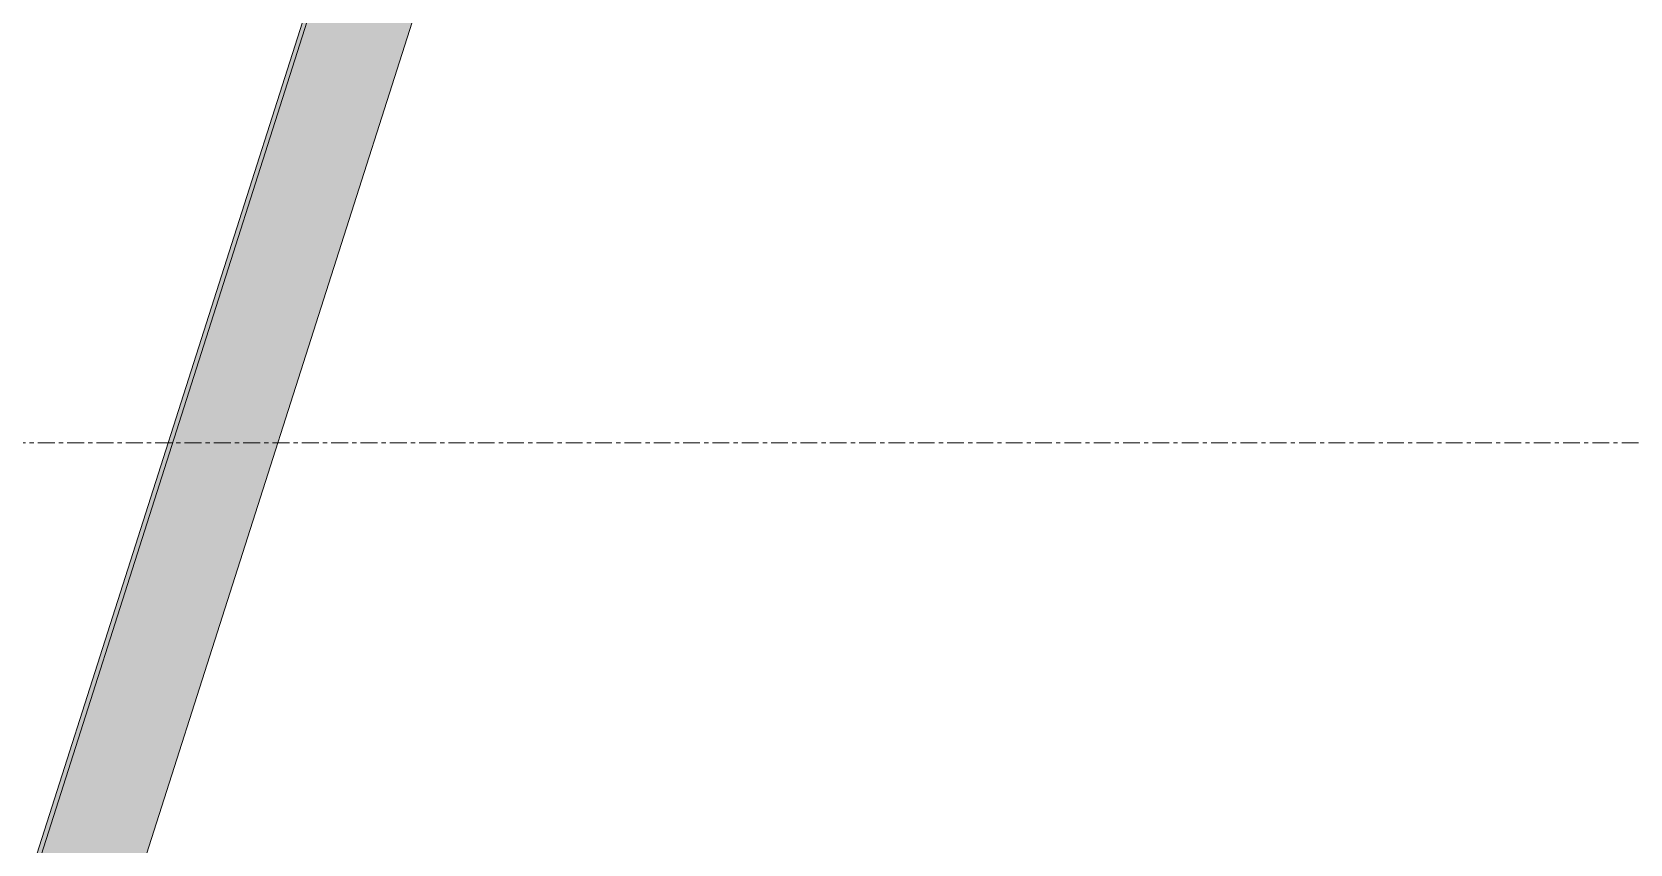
# Model space of a CAD drawing. Header units: inches. Extents: x -55396 to -733, y -290 to 853.
# Drawn here: x -13484.98 to -13437.31, y 246.02 to 270.26 of the extents above; entities that cross this region are included whole.
import ezdxf

# ---------------------------------------------------------------- set-up
doc = ezdxf.new("R2010")
doc.units = ezdxf.units.IN
doc.header["$MEASUREMENT"] = 0
doc.linetypes.add('Grid Line 1_2_', pattern=[0.875, 0.5, -0.125, 0.125, -0.125])
doc.layers.add('A-FLOR-LEVL', color=51, linetype='Continuous', lineweight=9)
doc.layers.add('Q-SPCQ', color=91, linetype='Continuous', lineweight=9)

# ---------------------------------------------------------------- blocks, each defined once
blk = doc.blocks.new('Basketball_Backstop-Performance_Sports_Systems-3103-Ceiling_Hung - 27_-0_ to 27_-11 7_8_-652462-Section 6')
at = {"layer": 'Q-SPCQ'}
h = blk.add_hatch(color=256, dxfattribs=at)
h.paths.add_polyline_path([(-25617.075, 157.563), (-25616.238, 160.188), (-25618.958, 160.188), (-25618.958, 157.563)], flags=0)
h.paths.add_polyline_path([(-25618.06, 164.313), (-25614.922, 164.314), (-25577.736, 280.918), (-25579.159, 281.375), (-25580.727, 281.375), (-25618.06, 164.314)], flags=0)
blk.add_hatch(color=256, dxfattribs=at).paths.add_polyline_path([(-25618.194, 164.313), (-25618.06, 164.314), (-25580.727, 281.375), (-25580.861, 281.375), (-25618.194, 164.314)], flags=0)
for p, q in [((-25580.861, 281.375), (-25618.194, 164.314)), ((-25618.06, 164.314), (-25580.727, 281.375)), ((-25614.922, 164.314), (-25577.736, 280.918))]:
    blk.add_line(p, q, dxfattribs=at)

msp = doc.modelspace()

# ---------------------------------------------------------------- linework, layer by layer
at = {"layer": 'A-FLOR-LEVL', "linetype": 'Grid Line 1_2_'}
msp.add_line((-14449.931, 258), (-9639.566, 258), dxfattribs=at)

# ---------------------------------------------------------------- block references
at = {"layer": 'Q-SPCQ'}
msp.add_blockref('Basketball_Backstop-Performance_Sports_Systems-3103-Ceiling_Hung - 27_-0_ to 27_-11 7_8_-652462-Section 6', (12107.393, 0), dxfattribs=at)

doc.saveas('drawing.dxf')
